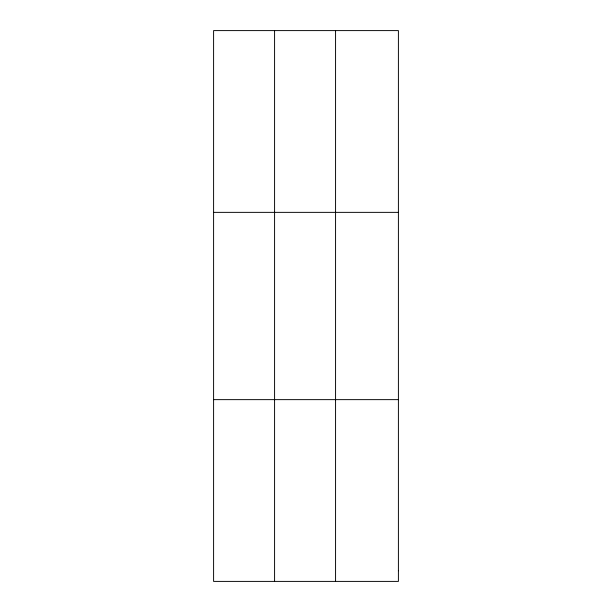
<?xml version="1.0" encoding="UTF-8"?>
<svg xmlns="http://www.w3.org/2000/svg" width="612" height="612" viewBox="0 0 612 612"><rect width="100%" height="100%" fill="white"/><g stroke="black" fill="none" stroke-linecap="round" stroke-linejoin="round"><path stroke-width="0.92" d="M274.581 581.4L274.581 30.6M335.567 581.4L335.567 30.6M213.596 212.364L398.404 212.364M213.596 399.636L398.404 399.636M398.404 570.705L398.404 581.4L213.596 581.4L213.596 30.6L398.404 30.6L398.404 570.705"/></g></svg>
